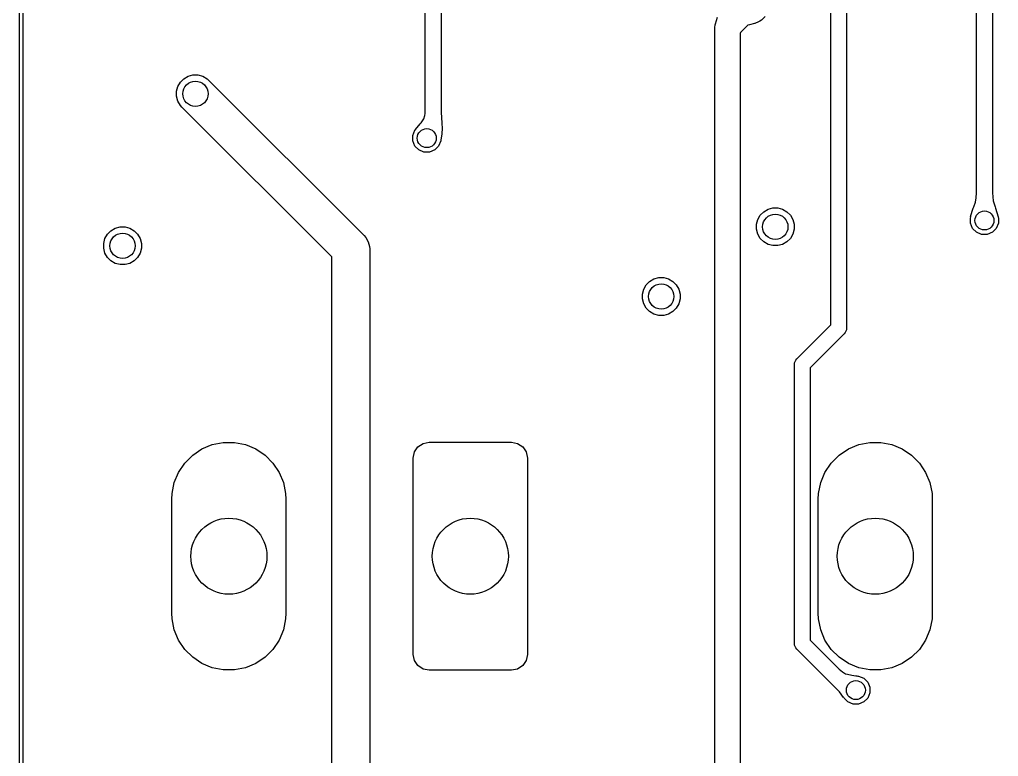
# Model space of a CAD drawing. Extents: x 89 to 178, y -115 to -57.
# Drawn here: x 88.97 to 104.42, y -80.56 to -68.93 of the extents above; entities that cross this region are included whole.
import ezdxf

# ---------------------------------------------------------------- set-up
doc = ezdxf.new("R2010")
doc.units = 0
doc.layers.add('BLACK', color=7, linetype='CONTINUOUS')

msp = doc.modelspace()

# ---------------------------------------------------------------- linework, layer by layer
at = {"layer": 'BLACK', "linetype": 'CONTINUOUS'}
for p, q in [((104.325, -63.855), (104.325, -71.662887)), ((104.075, -71.664226), (104.075, -63.945987)), ((95.375, -70.386869), (95.375, -65.235)), ((95.625, -65.286776), (95.625, -70.387236)), ((88.975, -106.5), (88.975, -65.5)), ((89.025, -65.524181), (89.025, -106.475818)), ((101.775, -73.748223), (101.775, -68.637112)), ((102.025, -68.635772), (102.025, -73.8)), ((100.738006, -68.882628), (100.682628, -68.938006)), ((99.948, -69.052), (99.951843, -69.012982)), ((99.951843, -69.012982), (99.958269, -68.997467)), ((99.958269, -68.997467), (99.958542, -68.995883)), ((99.958542, -68.995883), (99.987734, -68.891706)), ((100.467337, -69.015504), (100.349487, -69.133354)), ((100.490441, -69.009888), (100.467337, -69.015504)), ((100.574211, -68.99188), (100.490441, -69.009888)), ((100.576663, -68.991061), (100.574211, -68.99188)), ((100.595571, -68.982317), (100.576663, -68.991061)), ((100.614805, -68.977164), (100.595571, -68.982317)), ((100.647347, -68.958375), (100.614805, -68.977164)), ((100.654275, -68.955172), (100.647347, -68.958375)), ((100.655846, -68.954292), (100.654275, -68.955172)), ((100.656747, -68.952948), (100.655846, -68.954292)), ((100.682628, -68.938006), (100.656747, -68.952948)), ((99.948, -80.836062), (99.948, -69.052)), ((100.349041, -69.13788), (100.348, -69.139826)), ((100.348, -69.139826), (100.348, -80.715592)), ((100.349487, -69.133354), (100.349041, -69.13788)), ((91.635195, -69.822836), (91.710842, -69.802567)), ((91.710842, -69.802567), (91.789158, -69.802567)), ((91.789158, -69.802567), (91.864805, -69.822836)), ((91.472836, -69.985195), (91.511994, -69.917372)), ((91.511994, -69.917372), (91.567372, -69.861994)), ((91.567372, -69.861994), (91.635195, -69.822836)), ((91.864805, -69.822836), (91.932628, -69.861994)), ((91.932628, -69.861994), (91.962132, -69.887868)), ((91.962132, -69.887868), (94.412132, -72.337868)), ((91.452567, -70.060842), (91.472836, -69.985195)), ((91.452567, -70.139158), (91.452567, -70.060842)), ((91.472836, -70.214805), (91.452567, -70.139158)), ((91.511994, -70.282628), (91.472836, -70.214805)), ((91.537868, -70.312132), (91.511994, -70.282628)), ((93.9, -72.674264), (91.537868, -70.312132)), ((95.370161, -70.445009), (95.372503, -70.412363)), ((95.372503, -70.412363), (95.374221, -70.388425)), ((95.374221, -70.388425), (95.375, -70.386869)), ((95.625, -70.387236), (95.625615, -70.388612)), ((95.625615, -70.388612), (95.635468, -70.56574)), ((95.221069, -70.66507), (95.296269, -70.573487)), ((95.296269, -70.573487), (95.29675, -70.572939)), ((95.29675, -70.572939), (95.310641, -70.558218)), ((95.310641, -70.558218), (95.356286, -70.493401)), ((95.356286, -70.493401), (95.370161, -70.445009)), ((95.635468, -70.56574), (95.641776, -70.646685)), ((95.179323, -70.756105), (95.212919, -70.674997)), ((95.212919, -70.674997), (95.220024, -70.667891)), ((95.220024, -70.667891), (95.22042, -70.665943)), ((95.22042, -70.665943), (95.221069, -70.66507)), ((95.638536, -70.730161), (95.622558, -70.83191)), ((95.638669, -70.7288), (95.638536, -70.730161)), ((95.641802, -70.648048), (95.638669, -70.7288)), ((95.641776, -70.646685), (95.641802, -70.648048)), ((95.179323, -70.843895), (95.179323, -70.756105)), ((95.212919, -70.925003), (95.179323, -70.843895)), ((95.620677, -70.843895), (95.587081, -70.925003)), ((95.622558, -70.83191), (95.620677, -70.834988)), ((95.620677, -70.834988), (95.620677, -70.843895)), ((95.274997, -70.987081), (95.212919, -70.925003)), ((95.356105, -71.020677), (95.274997, -70.987081)), ((95.443895, -71.020677), (95.356105, -71.020677)), ((95.525003, -70.987081), (95.443895, -71.020677)), ((95.587081, -70.925003), (95.525003, -70.987081)), ((104.070368, -71.744702), (104.074431, -71.665423)), ((104.074431, -71.665423), (104.075, -71.664226)), ((104.325, -71.662887), (104.325971, -71.664959)), ((104.325971, -71.664959), (104.337534, -71.791632)), ((104.031994, -71.882696), (104.057943, -71.809751)), ((104.057943, -71.809751), (104.070368, -71.744702)), ((104.337534, -71.791632), (104.367993, -71.882662)), ((100.661994, -72.017372), (100.717372, -71.961994)), ((100.717372, -71.961994), (100.785195, -71.922836)), ((100.785195, -71.922836), (100.860842, -71.902567)), ((100.860842, -71.902567), (100.939158, -71.902567)), ((100.939158, -71.902567), (101.014805, -71.922836)), ((101.014805, -71.922836), (101.082628, -71.961994)), ((101.082628, -71.961994), (101.138006, -72.017372)), ((103.982373, -72.044215), (104.005437, -71.954337)), ((104.005437, -71.954337), (104.005802, -71.953176)), ((104.005802, -71.953176), (104.023977, -71.904268)), ((104.023977, -71.904268), (104.031994, -71.882696)), ((104.367993, -71.882662), (104.368004, -71.882691)), ((104.368004, -71.882691), (104.376168, -71.903208)), ((104.376168, -71.903208), (104.376532, -71.904268)), ((104.376532, -71.904268), (104.41713, -72.043906)), ((100.602567, -72.160842), (100.622836, -72.085195)), ((100.622836, -72.085195), (100.661994, -72.017372)), ((101.138006, -72.017372), (101.177164, -72.085195)), ((101.177164, -72.085195), (101.197433, -72.160842)), ((103.979323, -72.056105), (103.982815, -72.047673)), ((103.979323, -72.143895), (103.979323, -72.056105)), ((103.982249, -72.044761), (103.982373, -72.044215)), ((103.982815, -72.047673), (103.982249, -72.044761)), ((104.41713, -72.043906), (104.416813, -72.046777)), ((104.416813, -72.046777), (104.420677, -72.056105)), ((104.420677, -72.056105), (104.420677, -72.143895)), ((90.361994, -72.317372), (90.417372, -72.261994)), ((90.417372, -72.261994), (90.485195, -72.222836)), ((90.485195, -72.222836), (90.560842, -72.202567)), ((90.560842, -72.202567), (90.639158, -72.202567)), ((90.639158, -72.202567), (90.714805, -72.222836)), ((90.714805, -72.222836), (90.782628, -72.261994)), ((90.782628, -72.261994), (90.838006, -72.317372)), ((100.602567, -72.239158), (100.602567, -72.160842)), ((100.622836, -72.314805), (100.602567, -72.239158)), ((101.197433, -72.239158), (101.177164, -72.314805)), ((101.197433, -72.160842), (101.197433, -72.239158)), ((104.012919, -72.225003), (103.979323, -72.143895)), ((104.074997, -72.287081), (104.012919, -72.225003)), ((104.387081, -72.225003), (104.325003, -72.287081)), ((104.420677, -72.143895), (104.387081, -72.225003)), ((90.302567, -72.460842), (90.322836, -72.385195)), ((90.322836, -72.385195), (90.361994, -72.317372)), ((90.838006, -72.317372), (90.877164, -72.385195)), ((90.877164, -72.385195), (90.897433, -72.460842)), ((94.412132, -72.337868), (94.438006, -72.367372)), ((94.438006, -72.367372), (94.477164, -72.435195)), ((94.477164, -72.435195), (94.497433, -72.510842)), ((100.661994, -72.382628), (100.622836, -72.314805)), ((100.717372, -72.438006), (100.661994, -72.382628)), ((100.785195, -72.477164), (100.717372, -72.438006)), ((101.082628, -72.438006), (101.014805, -72.477164)), ((101.138006, -72.382628), (101.082628, -72.438006)), ((101.177164, -72.314805), (101.138006, -72.382628)), ((104.156105, -72.320677), (104.074997, -72.287081)), ((104.243895, -72.320677), (104.156105, -72.320677)), ((104.325003, -72.287081), (104.243895, -72.320677)), ((90.302567, -72.539158), (90.302567, -72.460842)), ((90.322836, -72.614805), (90.302567, -72.539158)), ((90.897433, -72.539158), (90.877164, -72.614805)), ((90.897433, -72.460842), (90.897433, -72.539158)), ((94.497433, -72.510842), (94.5, -72.55)), ((94.5, -72.55), (94.5, -81.3)), ((100.860842, -72.497433), (100.785195, -72.477164)), ((100.939158, -72.497433), (100.860842, -72.497433)), ((101.014805, -72.477164), (100.939158, -72.497433)), ((90.361994, -72.682628), (90.322836, -72.614805)), ((90.417372, -72.738006), (90.361994, -72.682628)), ((90.485195, -72.777164), (90.417372, -72.738006)), ((90.782628, -72.738006), (90.714805, -72.777164)), ((90.838006, -72.682628), (90.782628, -72.738006)), ((90.877164, -72.614805), (90.838006, -72.682628)), ((93.9, -81.175736), (93.9, -72.674264)), ((90.560842, -72.797433), (90.485195, -72.777164)), ((90.639158, -72.797433), (90.560842, -72.797433)), ((90.714805, -72.777164), (90.639158, -72.797433)), ((98.917372, -73.061994), (98.985195, -73.022836)), ((98.985195, -73.022836), (99.060842, -73.002567)), ((99.060842, -73.002567), (99.139158, -73.002567)), ((99.139158, -73.002567), (99.214805, -73.022836)), ((99.214805, -73.022836), (99.282628, -73.061994)), ((98.802567, -73.260842), (98.822836, -73.185195)), ((98.822836, -73.185195), (98.861994, -73.117372)), ((98.861994, -73.117372), (98.917372, -73.061994)), ((99.282628, -73.061994), (99.338006, -73.117372)), ((99.338006, -73.117372), (99.377164, -73.185195)), ((99.377164, -73.185195), (99.397433, -73.260842)), ((98.802567, -73.339158), (98.802567, -73.260842)), ((98.822836, -73.414805), (98.802567, -73.339158)), ((99.397433, -73.339158), (99.377164, -73.414805)), ((99.397433, -73.260842), (99.397433, -73.339158)), ((98.861994, -73.482628), (98.822836, -73.414805)), ((98.917372, -73.538006), (98.861994, -73.482628)), ((99.338006, -73.482628), (99.282628, -73.538006)), ((99.377164, -73.414805), (99.338006, -73.482628)), ((98.985195, -73.577164), (98.917372, -73.538006)), ((99.060842, -73.597433), (98.985195, -73.577164)), ((99.139158, -73.597433), (99.060842, -73.597433)), ((99.214805, -73.577164), (99.139158, -73.597433)), ((99.282628, -73.538006), (99.214805, -73.577164)), ((101.237112, -74.286112), (101.775, -73.748223)), ((102.022598, -73.824386), (102.003934, -73.869446)), ((102.025, -73.8), (102.022598, -73.824386)), ((101.988389, -73.888388), (101.4505, -74.426276)), ((102.003934, -73.869446), (101.988389, -73.888388)), ((101.221571, -74.305048), (101.237112, -74.286112)), ((101.2005, -74.3745), (101.202902, -74.350114)), ((101.2005, -78.777174), (101.2005, -74.3745)), ((101.202902, -74.350114), (101.205144, -74.344702)), ((101.205144, -74.344702), (101.208368, -74.336915)), ((101.208368, -74.336915), (101.221566, -74.305054)), ((101.221566, -74.305054), (101.221571, -74.305048)), ((101.4505, -74.426276), (101.4505, -78.725398)), ((91.853243, -75.706271), (92.016244, -75.638754)), ((92.016244, -75.638754), (92.189285, -75.604334)), ((92.189285, -75.604334), (92.365715, -75.604334)), ((92.365715, -75.604334), (92.538756, -75.638754)), ((92.538756, -75.638754), (92.701757, -75.706271)), ((95.20653, -75.754329), (95.260723, -75.673223)), ((95.260723, -75.673223), (95.341829, -75.61903)), ((95.341829, -75.61903), (95.4375, -75.6)), ((95.4375, -75.6), (96.7375, -75.6)), ((96.7375, -75.6), (96.833171, -75.61903)), ((96.833171, -75.61903), (96.914277, -75.673223)), ((96.914277, -75.673223), (96.96847, -75.754329)), ((102.053243, -75.706271), (102.216244, -75.638754)), ((102.216244, -75.638754), (102.389285, -75.604334)), ((102.389285, -75.604334), (102.565715, -75.604334)), ((102.565715, -75.604334), (102.738756, -75.638754)), ((102.738756, -75.638754), (102.901757, -75.706271)), ((91.581791, -75.929046), (91.706546, -75.804291)), ((91.706546, -75.804291), (91.853243, -75.706271)), ((92.701757, -75.706271), (92.848454, -75.804291)), ((92.848454, -75.804291), (92.973209, -75.929046)), ((95.1875, -75.85), (95.20653, -75.754329)), ((96.96847, -75.754329), (96.9875, -75.85)), ((101.781791, -75.929046), (101.906546, -75.804291)), ((101.906546, -75.804291), (102.053243, -75.706271)), ((102.901757, -75.706271), (103.048454, -75.804291)), ((103.048454, -75.804291), (103.173209, -75.929046)), ((91.483771, -76.075743), (91.581791, -75.929046)), ((92.973209, -75.929046), (93.071229, -76.075743)), ((95.1875, -78.95), (95.1875, -75.85)), ((96.9875, -75.85), (96.9875, -78.95)), ((101.683771, -76.075743), (101.781791, -75.929046)), ((103.173209, -75.929046), (103.271229, -76.075743)), ((91.416254, -76.238744), (91.483771, -76.075743)), ((93.071229, -76.075743), (93.138746, -76.238744)), ((101.616254, -76.238744), (101.683771, -76.075743)), ((103.271229, -76.075743), (103.338746, -76.238744)), ((91.381834, -76.411785), (91.416254, -76.238744)), ((93.138746, -76.238744), (93.173166, -76.411785)), ((101.581834, -76.411785), (101.616254, -76.238744)), ((103.338746, -76.238744), (103.373166, -76.411785)), ((91.3775, -76.5), (91.381834, -76.411785)), ((93.173166, -76.411785), (93.1775, -76.5)), ((101.5775, -76.5), (101.581834, -76.411785)), ((103.373166, -76.411785), (103.3775, -76.5)), ((91.3775, -78.3), (91.3775, -76.5)), ((93.1775, -76.5), (93.1775, -78.3)), ((101.5775, -78.3), (101.5775, -76.5)), ((103.3775, -76.5), (103.3775, -78.3)), ((91.381834, -78.388215), (91.3775, -78.3)), ((93.1775, -78.3), (93.173166, -78.388215)), ((101.581834, -78.388215), (101.5775, -78.3)), ((103.3775, -78.3), (103.373166, -78.388215)), ((91.416254, -78.561256), (91.381834, -78.388215)), ((93.173166, -78.388215), (93.138746, -78.561256)), ((101.616254, -78.561256), (101.581834, -78.388215)), ((103.373166, -78.388215), (103.338746, -78.561256)), ((91.483771, -78.724257), (91.416254, -78.561256)), ((93.138746, -78.561256), (93.071229, -78.724257)), ((101.683771, -78.724257), (101.616254, -78.561256)), ((103.338746, -78.561256), (103.271229, -78.724257)), ((91.581791, -78.870954), (91.483771, -78.724257)), ((93.071229, -78.724257), (92.973209, -78.870954)), ((101.4505, -78.725398), (101.906401, -79.181299)), ((101.781791, -78.870954), (101.683771, -78.724257)), ((103.271229, -78.724257), (103.173209, -78.870954)), ((91.706546, -78.995709), (91.581791, -78.870954)), ((92.973209, -78.870954), (92.848454, -78.995709)), ((101.202902, -78.80156), (101.2005, -78.777174)), ((101.221566, -78.84662), (101.202902, -78.80156)), ((101.221571, -78.846625), (101.221566, -78.84662)), ((101.237112, -78.865562), (101.221571, -78.846625)), ((101.910557, -79.539007), (101.237112, -78.865562)), ((101.906546, -78.995709), (101.781791, -78.870954)), ((103.173209, -78.870954), (103.048454, -78.995709)), ((91.853243, -79.093729), (91.706546, -78.995709)), ((92.848454, -78.995709), (92.701757, -79.093729)), ((95.20653, -79.045671), (95.1875, -78.95)), ((95.260723, -79.126777), (95.20653, -79.045671)), ((96.96847, -79.045671), (96.914277, -79.126777)), ((96.9875, -78.95), (96.96847, -79.045671)), ((102.053243, -79.093729), (101.906546, -78.995709)), ((103.048454, -78.995709), (102.901757, -79.093729)), ((92.016244, -79.161246), (91.853243, -79.093729)), ((92.189285, -79.195666), (92.016244, -79.161246)), ((92.365715, -79.195666), (92.189285, -79.195666)), ((92.538756, -79.161246), (92.365715, -79.195666)), ((92.701757, -79.093729), (92.538756, -79.161246)), ((95.341829, -79.18097), (95.260723, -79.126777)), ((95.4375, -79.2), (95.341829, -79.18097)), ((96.7375, -79.2), (95.4375, -79.2)), ((96.833171, -79.18097), (96.7375, -79.2)), ((96.914277, -79.126777), (96.833171, -79.18097)), ((101.906401, -79.181299), (101.907914, -79.181873)), ((101.907914, -79.181873), (101.957973, -79.226236)), ((101.957973, -79.226236), (102.006685, -79.254984)), ((102.216244, -79.161246), (102.053243, -79.093729)), ((102.389285, -79.195666), (102.216244, -79.161246)), ((102.565715, -79.195666), (102.389285, -79.195666)), ((102.738756, -79.161246), (102.565715, -79.195666)), ((102.901757, -79.093729), (102.738756, -79.161246)), ((102.006685, -79.254984), (102.03837, -79.261732)), ((102.03837, -79.261732), (102.108682, -79.276708)), ((102.108682, -79.276708), (102.108691, -79.276709)), ((102.108691, -79.276709), (102.108703, -79.276712)), ((102.108703, -79.276712), (102.173087, -79.286435)), ((102.173087, -79.286435), (102.175802, -79.287191)), ((102.175802, -79.287191), (102.177789, -79.288014)), ((102.177789, -79.288014), (102.17779, -79.288014)), ((102.17779, -79.288014), (102.177792, -79.288015)), ((102.177792, -79.288015), (102.188245, -79.290093)), ((102.188245, -79.290093), (102.201884, -79.292806)), ((102.201884, -79.292806), (102.215266, -79.292806)), ((102.215266, -79.292806), (102.296374, -79.326402)), ((102.296374, -79.326402), (102.358452, -79.38848)), ((102.358452, -79.38848), (102.392048, -79.469588)), ((101.977684, -79.629573), (101.910557, -79.539007)), ((102.392048, -79.469588), (102.392048, -79.557378)), ((101.981641, -79.632092), (101.977684, -79.629573)), ((101.98429, -79.638486), (101.981641, -79.632092)), ((102.046368, -79.700564), (101.98429, -79.638486)), ((102.358452, -79.638486), (102.296374, -79.700564)), ((102.392048, -79.557378), (102.358452, -79.638486)), ((102.127476, -79.73416), (102.046368, -79.700564)), ((102.215266, -79.73416), (102.127476, -79.73416)), ((102.296374, -79.700564), (102.215266, -79.73416))]:
    msp.add_line(p, q, dxfattribs=at)
at = {"layer": 'BLACK'}
for centre, radius in [((91.75, -70.1), 0.2), ((95.4, -70.8), 0.15), ((104.2, -72.1), 0.15), ((100.9, -72.2), 0.2), ((90.6, -72.5), 0.2), ((99.1, -73.3), 0.2), ((92.2775, -77.4), 0.6), ((92.2775, -77.4), 0.6), ((96.0875, -77.4), 0.6), ((96.0875, -77.4), 0.6), ((102.4775, -77.4), 0.6), ((102.4775, -77.4), 0.6), ((102.171371, -79.513483), 0.15)]:
    msp.add_circle(centre, radius, dxfattribs=at)
at = {"layer": 'WHITE'}
for centre, radius in [((91.75, -70.1), 0.2), ((95.4, -70.8), 0.15), ((104.2, -72.1), 0.15), ((100.9, -72.2), 0.2), ((90.6, -72.5), 0.2), ((99.1, -73.3), 0.2), ((92.2775, -77.4), 0.6), ((96.0875, -77.4), 0.6), ((102.4775, -77.4), 0.6), ((102.171371, -79.513483), 0.15)]:
    msp.add_circle(centre, radius, dxfattribs=at)

doc.saveas('drawing.dxf')
